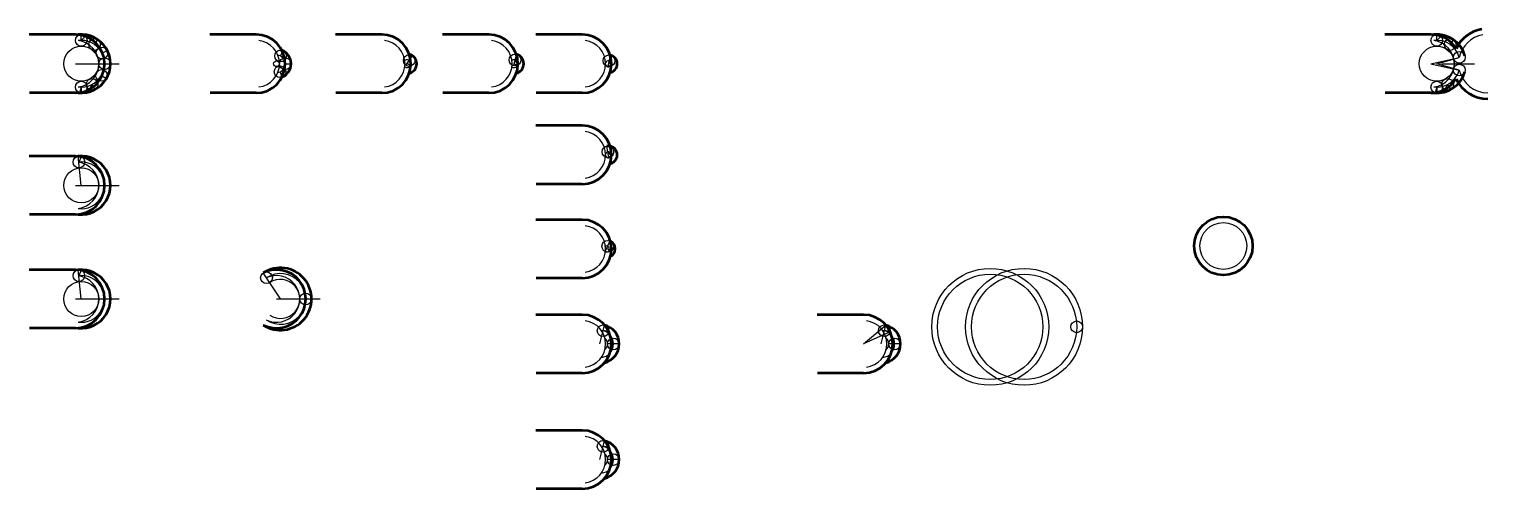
# Model space of a CAD drawing. Header units: millimetres. Extents: x 87 to 835, y -62 to 174.
import ezdxf

# ---------------------------------------------------------------- set-up
doc = ezdxf.new("R2010")
doc.units = ezdxf.units.MM
for name, color, linetype in [('slice1', 3, 'Continuous'), ('slice2', 1, 'Continuous'), ('slice3', 5, 'Continuous')]:
    doc.layers.add(name, color=color, linetype=linetype)

msp = doc.modelspace()

# ---------------------------------------------------------------- linework, layer by layer
for p, q in [((110.590343, 155.827007), (132.987972, 155.827007)), ((811.570753, 155.827007), (828.461458, 155.827007)), ((110.590343, 93.418433), (132.987972, 93.418433)), ((110.590343, 35.114766), (132.987972, 35.114766)), ((213.759177, 35.114766), (236.156805, 35.114766))]:
    msp.add_line(p, q)
at = {"layer": 'slice1', "lineweight": 50}
for p, q in [((110.590343, 170.827007), (86.88399, 170.827007)), ((203.267075, 170.827007), (179.560721, 170.827007)), ((267.731042, 170.827007), (244.024688, 170.827007)), ((322.650587, 170.827007), (298.944233, 170.827007)), ((370.607397, 170.827007), (346.901043, 170.827007)), ((806.063829, 170.827007), (782.357476, 170.827007)), ((110.590343, 140.827007), (87.040456, 140.827007)), ((203.267075, 140.827007), (179.717187, 140.827007)), ((267.731042, 140.827007), (244.181154, 140.827007)), ((322.650587, 140.827007), (299.100699, 140.827007)), ((370.607397, 140.827007), (347.057509, 140.827007)), ((806.063829, 140.827007), (782.513942, 140.827007)), ((370.607397, 124.079844), (346.901043, 124.079844)), ((110.590343, 108.418433), (86.88399, 108.418433)), ((370.607397, 94.079844), (347.057509, 94.079844)), ((110.590343, 78.418433), (87.040456, 78.418433)), ((370.607397, 75.782193), (346.901043, 75.782193)), ((110.590343, 50.114766), (86.88399, 50.114766)), ((370.607397, 45.782193), (347.057509, 45.782193)), ((370.607397, 27.0231), (346.901043, 27.0231)), ((514.917474, 27.0231), (491.21112, 27.0231)), ((110.590343, 20.114766), (87.040456, 20.114766)), ((370.607397, -2.9769), (347.057509, -2.9769)), ((514.917474, -2.9769), (491.367586, -2.9769)), ((370.607397, -32.33298), (346.901043, -32.33298)), ((370.607397, -62.33298), (347.057509, -62.33298))]:
    msp.add_line(p, q, dxfattribs=at)
at = {"layer": 'slice1'}
for p, q in [((806.063829, 155.827007), (820.606336, 159.108854)), ((806.063829, 155.827007), (820.606336, 152.54516)), ((514.917474, 12.0231), (526.361919, 21.719733)), ((528.5722, 18.23184), (514.917474, 12.0231))]:
    msp.add_line(p, q, dxfattribs=at)
at = {"layer": 'slice1', "lineweight": 50}
msp.add_circle((699.560653, 62.312165), 15, dxfattribs=at)
at = {"layer": 'slice1'}
for centre, radius in [((699.560653, 62.312165), 12), ((579.944498, 20.801227), 30), ((579.944498, 20.801227), 27)]:
    msp.add_circle(centre, radius, dxfattribs=at)
at = {"layer": 'slice1', "lineweight": 50}
for centre, start, end in [((110.590343, 155.827007), 270, 90), ((203.267075, 155.827007), 270, 90), ((267.731042, 155.827007), 270, 90), ((322.650587, 155.827007), 270, 90), ((370.607397, 155.827007), 270, 90), ((806.063829, 155.827007), 30.734851, 90), ((806.063829, 155.827007), 270, 329.265149), ((370.607397, 109.079844), 270, 90), ((110.590343, 93.418433), 270, 90), ((370.607397, 60.782193), 270, 90), ((110.590343, 35.114766), 270, 90), ((213.759177, 35.114766), 243.256316, 116.743684), ((370.607397, 12.0231), 270, 90), ((514.917474, 12.0231), 270, 90), ((370.607397, -47.33298), 270, 90)]:
    msp.add_arc(centre, 15, start, end, dxfattribs=at)
at = {"layer": 'slice1'}
for centre, start, end in [((110.590343, 155.827007), 277.180756, 82.819244), ((203.267075, 155.827007), 277.180756, 82.819244), ((267.731042, 155.827007), 277.180756, 82.819244), ((322.650587, 155.827007), 277.180756, 82.819244), ((370.607397, 155.827007), 277.180756, 82.819244), ((806.063829, 155.827007), 277.180756, 82.819244), ((370.607397, 109.079844), 277.180756, 82.819244), ((110.590343, 93.418433), 277.180756, 82.819244), ((370.607397, 60.782193), 277.180756, 82.819244), ((110.590343, 35.114766), 277.180756, 82.819244), ((213.759177, 35.114766), 244.05552, 115.94448), ((370.607397, 12.0231), 277.180756, 82.819244), ((514.917474, 12.0231), 277.180756, 82.819244), ((370.607397, -47.33298), 277.180756, 82.819244)]:
    msp.add_arc(centre, 12, start, end, dxfattribs=at)
at = {"layer": 'slice2'}
for p, q in [((113.590343, 167.827007), (113.590343, 170.827007)), ((113.590343, 167.827007), (115.746425, 169.912986)), ((120.420989, 165.693225), (122.128651, 168.15978)), ((120.420989, 165.693225), (123.028922, 164.210428)), ((809.063829, 167.827007), (809.063829, 170.827007)), ((809.063829, 167.827007), (811.219911, 169.912986)), ((815.894475, 165.693225), (817.602137, 168.15978)), ((815.894475, 165.693225), (818.502408, 164.210428)), ((124.262783, 161.313264), (126.930893, 162.684829)), ((124.262783, 161.313264), (125.347323, 158.516163)), ((215.836437, 159.822972), (217.216013, 162.486949)), ((215.836437, 159.822972), (218.125402, 157.883734)), ((280.171193, 154.998412), (283.530285, 159.969981)), ((281.850739, 157.484196), (282.680883, 154.60134)), ((336.842894, 160.682766), (335.412125, 154.855855)), ((336.12751, 157.76931), (337.636472, 155.176429)), ((384.9271, 160.293114), (383.780239, 154.403741)), ((384.353669, 157.348428), (385.557162, 154.600409)), ((809.063829, 155.827007), (820.606336, 159.108854)), ((123.976814, 149.816913), (122.769281, 147.070668)), ((123.976814, 149.816913), (126.573432, 148.31439)), ((125.590343, 155.827007), (125.290343, 152.842044)), ((125.590343, 155.827007), (128.590343, 155.827007)), ((215.604648, 151.719291), (216.829696, 148.980814)), ((215.604648, 151.719291), (216.552789, 148.863545)), ((218.267075, 155.827007), (217.967075, 152.842044)), ((218.267075, 155.827007), (221.267075, 155.827007)), ((282.680883, 154.60134), (280.77361, 155.890008)), ((337.636472, 155.176429), (335.61285, 155.673319)), ((385.557162, 154.600409), (383.882059, 154.926608)), ((820.606336, 152.54516), (809.063829, 155.827007)), ((113.590343, 143.827007), (112.669556, 140.97181)), ((113.590343, 143.827007), (113.590343, 140.827007)), ((119.159976, 145.19784), (117.662028, 142.59858)), ((119.159976, 145.19784), (120.552385, 142.540548)), ((809.063829, 143.827007), (808.143042, 140.97181)), ((809.063829, 143.827007), (809.063829, 140.827007)), ((814.633462, 145.19784), (813.135514, 142.59858)), ((814.633462, 145.19784), (816.025871, 142.540548)), ((384.311423, 107.652269), (383.26028, 113.559476)), ((384.985033, 113.355775), (383.348351, 113.06454)), ((113.590343, 93.418433), (112.090343, 108.343245)), ((113.55701, 108.122136), (112.12701, 107.978416)), ((113.55701, 108.122136), (112.390343, 105.358282)), ((383.785852, 110.605872), (385.581734, 108.20279)), ((385.581734, 108.20279), (384.255457, 107.966789)), ((382.426498, 59.476641), (385.037116, 64.878925)), ((385.575959, 59.811541), (383.153936, 60.981967)), ((113.590343, 35.114766), (112.090343, 50.039577)), ((113.55701, 49.818469), (112.12701, 49.674749)), ((113.55701, 49.818469), (112.390343, 47.054615)), ((215.759177, 35.114766), (207.009177, 48.510194)), ((207.76556, 48.865277), (207.072815, 48.41277)), ((228.459177, 32.129803), (228.459177, 35.114766)), ((379.607397, 12.0231), (382.051841, 21.719733)), ((384.262123, 18.23184), (381.357181, 18.964153)), ((523.917474, 12.0231), (526.361919, 21.719733)), ((528.5722, 18.23184), (525.667259, 18.964153)), ((389.607397, 12.0231), (383.607397, 12.0231)), ((385.357397, 9.295922), (385.357397, 12.0231)), ((533.917474, 12.0231), (527.917474, 12.0231)), ((529.667474, 9.295922), (529.667474, 12.0231)), ((379.607397, -47.33298), (382.051841, -37.636347)), ((384.262123, -41.12424), (381.357181, -40.391928)), ((389.607397, -47.33298), (383.607397, -47.33298)), ((385.357397, -50.060158), (385.357397, -47.33298))]:
    msp.add_line(p, q, dxfattribs=at)
for centre, radius in [((113.590343, 155.827007), 9), ((113.590343, 167.827007), 3), ((120.420989, 165.693225), 3), ((809.063829, 155.827007), 9), ((809.063829, 167.827007), 3), ((815.894475, 165.693225), 3), ((124.262783, 161.313264), 3), ((125.590343, 155.827007), 3), ((213.767075, 155.827007), 1.5), ((215.836437, 159.822972), 3), ((218.267075, 155.827007), 3), ((281.850739, 157.484196), 3), ((336.12751, 157.76931), 3), ((384.353669, 157.348428), 3), ((820.606336, 159.108854), 3), ((123.976814, 149.816913), 3), ((215.604648, 151.719291), 3), ((820.606336, 152.54516), 3), ((113.590343, 143.827007), 3), ((119.159976, 145.19784), 3), ((809.063829, 143.827007), 3), ((814.633462, 145.19784), 3), ((383.785852, 110.605872), 3), ((112.390343, 105.358282), 3), ((113.590343, 93.418433), 9), ((383.731807, 62.177783), 3), ((112.390343, 47.054615), 3), ((208.649802, 45.998551), 3), ((597.301498, 20.801227), 30), ((597.301498, 20.801227), 27), ((113.590343, 35.114766), 9), ((228.759177, 35.114766), 3), ((624.301498, 20.801227), 3), ((381.318508, 18.810743), 3), ((386.607397, 12.0231), 3), ((525.628585, 18.810743), 3), ((530.917474, 12.0231), 3), ((381.318508, -40.545337), 3), ((386.607397, -47.33298), 3)]:
    msp.add_circle(centre, radius, dxfattribs=at)
at = {"layer": 'slice2', "lineweight": 50}
for centre, radius, start, end in [((113.590343, 155.827007), 15, 264.26083, 95.73917), ((809.063829, 155.827007), 15, 15.871884, 95.73917), ((213.767075, 155.827007), 7.5, 291.803748, 68.196252), ((280.731042, 155.827007), 5, 283.795757, 76.204243), ((335.650587, 155.827007), 5, 283.795757, 76.204243), ((384.057397, 155.827007), 4.55, 281.019521, 78.980479), ((809.063829, 155.827007), 15, 264.26083, 344.128116), ((384.057397, 109.079844), 4.55, 281.019521, 100.089742), ((113.590343, 93.418433), 15, 264.26083, 95.73917), ((383.057397, 60.782193), 4.55, 295.791851, 64.208149), ((113.590343, 35.114766), 15, 264.26083, 95.73917), ((215.759177, 35.114766), 16, 236.847112, 123.152888), ((379.607397, 12.0231), 10, 284.149005, 75.850995), ((523.917474, 12.0231), 10, 284.149005, 75.850995), ((379.607397, -47.33298), 10, 284.149005, 75.850995)]:
    msp.add_arc(centre, radius, start, end, dxfattribs=at)
at = {"layer": 'slice2'}
for centre, radius, start, end in [((113.590343, 155.827007), 12, 262.819244, 97.180756), ((809.063829, 155.827007), 12, 15.871884, 97.180756), ((213.767075, 155.827007), 4.5, 278.213211, 81.786789), ((280.731042, 155.827007), 2, 236.103645, 123.896355), ((335.650587, 155.827007), 2, 236.103645, 123.896355), ((384.057397, 155.827007), 1.55, 199.493565, 160.506435), ((809.063829, 155.827007), 12, 262.819244, 344.128116), ((113.590343, 93.418433), 12, 262.819244, 97.180756), ((384.057397, 109.079844), 1.55, 199.493565, 160.506435), ((383.057397, 60.782193), 1.55, 249.676226, 110.323774), ((113.590343, 35.114766), 12, 262.819244, 97.180756), ((215.759177, 35.114766), 13, 236.103645, 123.896355), ((215.759177, 35.114766), 10, 236.847112, 123.152888), ((379.607397, 12.0231), 7, 276.37937, 83.62063), ((379.607397, 12.0231), 4, 310.751363, 49.248637), ((523.917474, 12.0231), 7, 276.37937, 83.62063), ((523.917474, 12.0231), 4, 310.751363, 49.248637), ((379.607397, -47.33298), 7, 276.37937, 83.62063), ((379.607397, -47.33298), 4, 310.751363, 49.248637)]:
    msp.add_arc(centre, radius, start, end, dxfattribs=at)
at = {"layer": 'slice3', "lineweight": 50}
for start, end in [(99.699036, 154.793103), (205.206897, 270)]:
    msp.add_arc((835.242916, 155.827007), 18, start, end, dxfattribs=at)
at = {"layer": 'slice3'}
for start, end in [(99.699036, 167.362038), (192.637962, 270)]:
    msp.add_arc((835.242916, 155.827007), 15, start, end, dxfattribs=at)

doc.saveas('drawing.dxf')
